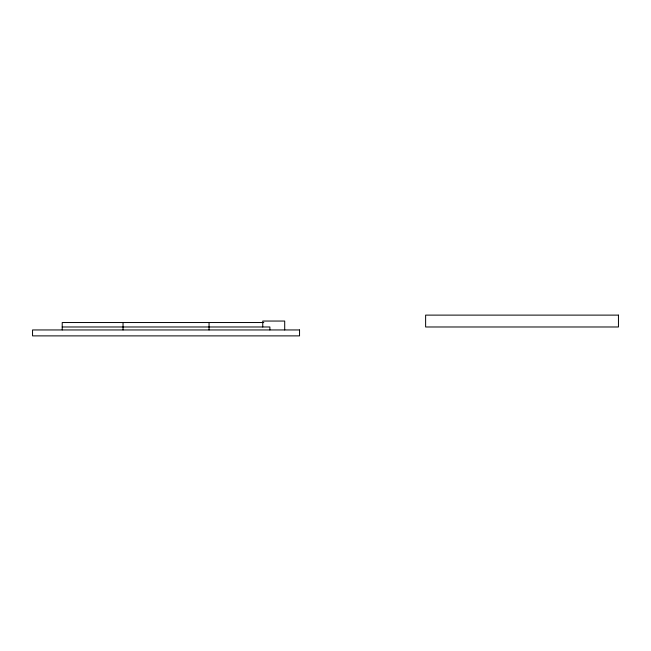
<?xml version="1.0" encoding="UTF-8"?>
<svg xmlns="http://www.w3.org/2000/svg" width="651" height="651" viewBox="0 0 651 651"><rect width="100%" height="100%" fill="white"/><g stroke="black" fill="none" stroke-linecap="round" stroke-linejoin="round"><path stroke-width="0.98" d="M263.793 322.53L62.219 322.53L62.219 329.951M62.219 326.981L269.88 326.981L269.88 329.951M284.707 329.951L284.707 321.049L262.76 321.049L262.76 326.981M209.052 322.53L209.052 329.951M123.039 322.53L123.039 329.951M618.45 315.117L425.624 315.117L425.624 326.981L618.45 326.981L618.45 315.117M299.541 329.951L32.55 329.951L32.55 335.883L299.541 335.883L299.541 329.951"/></g></svg>
